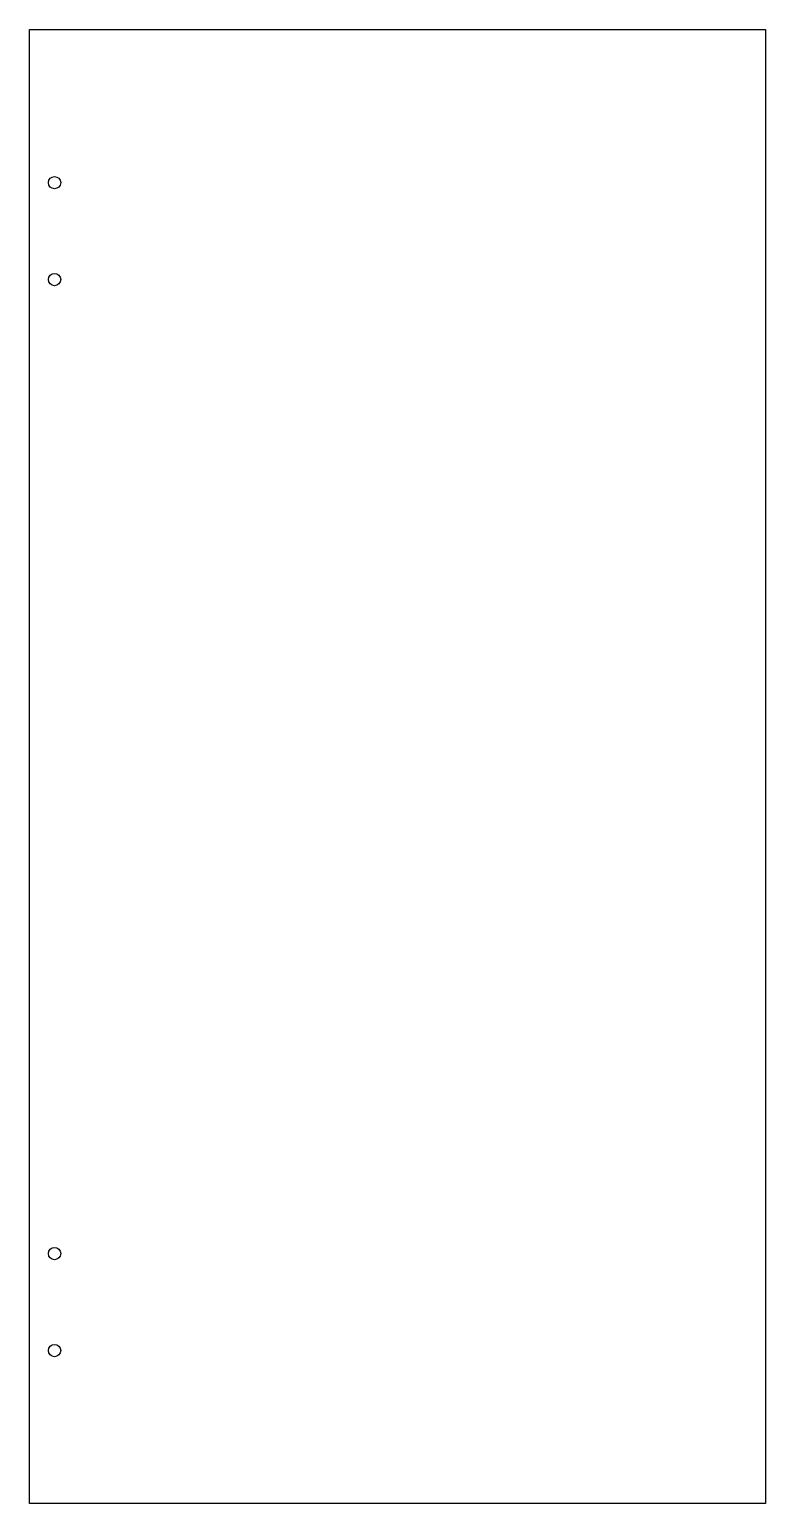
# Model space of a CAD drawing. Header units: inches. Extents: x 9.7 to 21.7, y 6.8 to 30.8.
import ezdxf

# ---------------------------------------------------------------- set-up
doc = ezdxf.new("R2010")
doc.units = ezdxf.units.IN
doc.header["$MEASUREMENT"] = 0

msp = doc.modelspace()

# ---------------------------------------------------------------- linework, layer by layer
msp.add_lwpolyline([(9.742, 30.801), (21.73, 30.801), (21.73, 6.801), (9.742, 6.801), (9.742, 30.801)])
for centre in [(10.151, 28.307), (10.151, 26.729), (10.151, 10.87), (10.151, 9.292)]:
    msp.add_circle(centre, 0.1)

doc.saveas('drawing.dxf')
